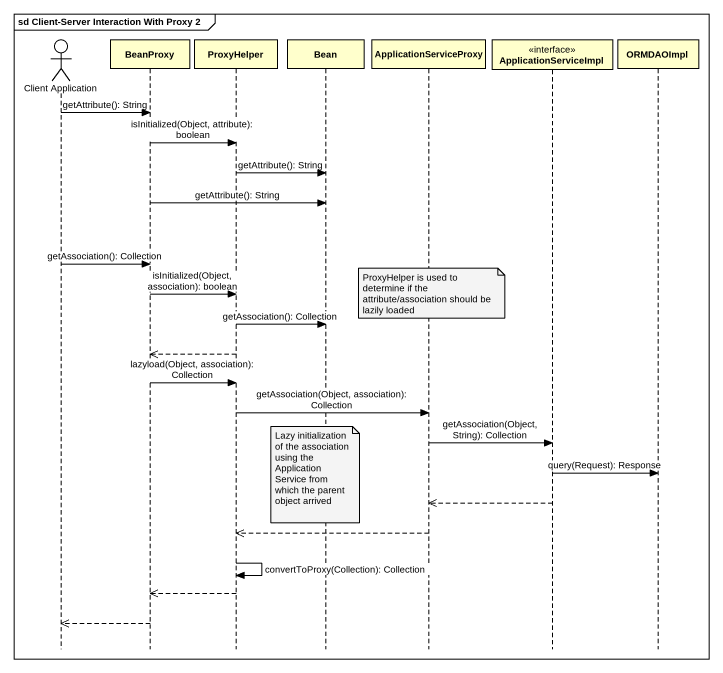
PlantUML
@startuml
mainframe sd Client-Server Interaction With Proxy 2
hide footbox
actor "Client Application" as Client_Application
participant BeanProxy
participant ProxyHelper
participant Bean
participant ApplicationServiceProxy
participant ApplicationServiceImpl <<interface>>
participant ORMDAOImpl

Client_Application -> BeanProxy : getAttribute(): String
BeanProxy -> ProxyHelper : isInitialized(Object, attribute): boolean
ProxyHelper -> Bean : getAttribute(): String
BeanProxy -> Bean : getAttribute(): String
Client_Application -> BeanProxy : getAssociation(): Collection
note over ApplicationServiceProxy : ProxyHelper is used to determine if the attribute/association should be lazily loaded
BeanProxy -> ProxyHelper : isInitialized(Object, association): boolean
ProxyHelper -> Bean : getAssociation(): Collection
ProxyHelper -->> BeanProxy
BeanProxy -> ProxyHelper : lazyload(Object, association): Collection
ProxyHelper -> ApplicationServiceProxy : getAssociation(Object, association): Collection
ApplicationServiceProxy -> ApplicationServiceImpl : getAssociation(Object, String): Collection
ApplicationServiceImpl -> ORMDAOImpl : query(Request): Response
note over Bean : Lazy initialization of the association using the ApplicationService from which the parent object arrived
ApplicationServiceImpl -->> ApplicationServiceProxy
ApplicationServiceProxy -->> ProxyHelper
ProxyHelper -> ProxyHelper : convertToProxy(Collection): Collection
ProxyHelper -->> BeanProxy
BeanProxy -->> Client_Application
@enduml
